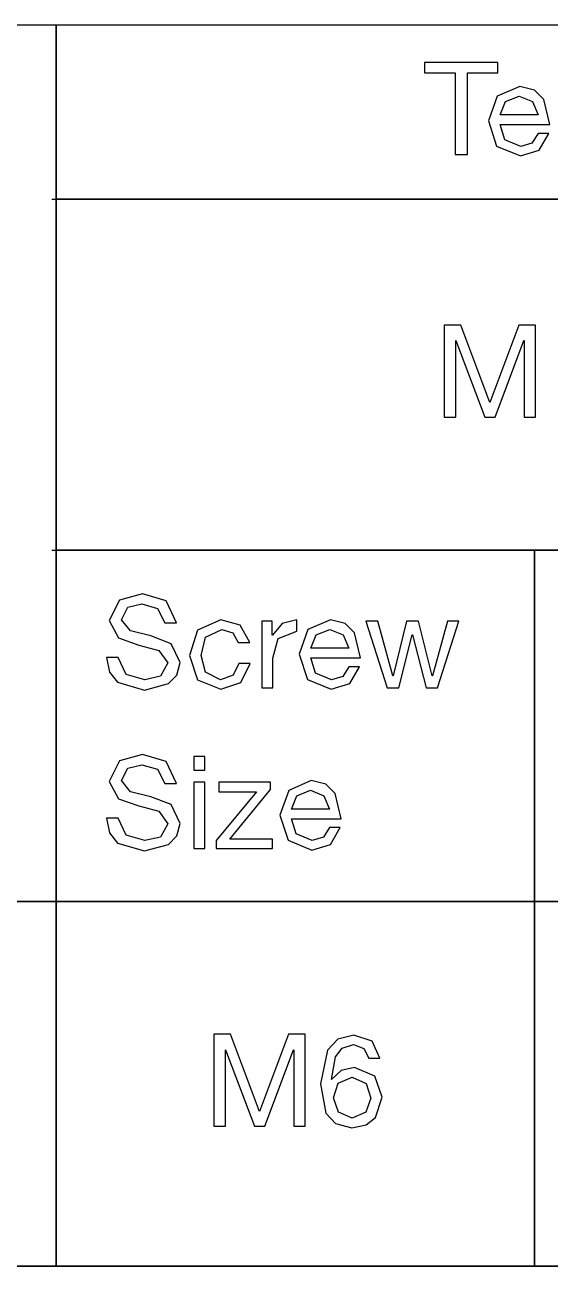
# Model space of a CAD drawing. Extents: x -212 to 220, y 7 to 294.
# Drawn here: x 45.33 to 56.87, y 120.68 to 147.9 of the extents above; entities that cross this region are included whole.
import ezdxf

# ---------------------------------------------------------------- set-up
doc = ezdxf.new("R2010")
doc.units = 0

msp = doc.modelspace()

# ---------------------------------------------------------------- linework, layer by layer
at = {"layer": '1'}
for p, q in [((18.017732, 147.898229), (46.017643, 147.898229)), ((18.0179, 147.898), (46.01781, 147.898)), ((46.017643, 147.898229), (46.017643, 128.676116)), ((46.017643, 147.898229), (88.217533, 147.898229)), ((46.017643, 144.075891), (46.017643, 147.898229)), ((46.0179, 147.898), (56.517955, 147.898)), ((56.5179, 147.898), (77.717681, 147.898)), ((46.0179, 144.164), (46.0179, 147.80995)), ((55.718517, 147.072259), (54.106216, 147.072259)), ((54.106216, 147.072259), (54.106216, 146.844883)), ((55.718517, 146.844883), (55.718517, 147.072259)), ((54.106216, 146.844883), (54.780075, 146.844883)), ((54.780075, 146.844883), (54.780075, 145.054816)), ((55.048792, 145.054816), (55.048792, 146.844883)), ((55.048792, 146.844883), (55.718517, 146.844883)), ((56.198073, 146.547228), (55.704564, 146.331737)), ((56.521115, 146.466742), (56.198073, 146.547228)), ((56.726721, 146.263008), (56.521115, 146.466742)), ((55.704564, 146.331737), (55.511812, 145.790686)), ((55.763992, 145.922978), (55.884397, 146.213399)), ((55.884397, 146.213399), (56.181537, 146.336388)), ((56.181537, 146.336388), (56.477642, 146.216499)), ((56.477642, 146.216499), (56.603215, 145.922978)), ((56.855396, 145.712138), (56.726721, 146.263008)), ((56.603215, 145.922978), (55.763992, 145.922978)), ((55.511812, 145.790686), (55.690612, 145.238783)), ((55.868895, 145.377793), (55.763992, 145.712138)), ((55.763992, 145.712138), (56.855396, 145.712138)), ((56.218744, 145.232582), (55.868895, 145.377793)), ((56.599082, 145.517836), (56.466273, 145.303896)), ((56.834725, 145.517836), (56.599082, 145.517836)), ((56.620269, 145.148867), (56.834725, 145.517836)), ((55.690612, 145.238783), (56.210475, 145.021743)), ((56.210475, 145.021743), (56.620269, 145.148867)), ((56.466273, 145.303896), (56.218744, 145.232582)), ((54.780075, 145.054816), (55.048792, 145.054816)), ((45.9298, 144.076), (56.518049, 144.076)), ((88.217533, 144.075891), (46.017643, 144.075891)), ((46.017643, 144.075891), (77.717479, 144.075891)), ((46.017643, 136.375827), (46.017643, 144.075891)), ((56.5179, 144.076), (77.717681, 144.076)), ((46.0179, 136.464), (46.0179, 143.987675)), ((54.905267, 141.312519), (54.541466, 141.312519)), ((54.541466, 141.312519), (54.541466, 139.295076)), ((55.541919, 139.617536), (54.905267, 141.312519)), ((56.178571, 141.312519), (55.541919, 139.617536)), ((56.546507, 141.312519), (56.178571, 141.312519)), ((56.546507, 139.295076), (56.546507, 141.312519)), ((54.793646, 139.295076), (54.793646, 140.973522)), ((54.793646, 140.973522), (54.79778, 140.973522)), ((54.79778, 140.973522), (55.430298, 139.295076)), ((55.657674, 139.295076), (56.286058, 140.973522)), ((56.286058, 140.973522), (56.294326, 140.973522)), ((56.294326, 140.973522), (56.294326, 139.295076)), ((54.541466, 139.295076), (54.793646, 139.295076)), ((55.430298, 139.295076), (55.657674, 139.295076)), ((56.294326, 139.295076), (56.546507, 139.295076)), ((45.9298, 136.376), (56.518049, 136.376)), ((77.717479, 136.375827), (46.017643, 136.375827)), ((46.017643, 136.375827), (56.517698, 136.375827)), ((46.017643, 128.675764), (46.017643, 136.375827)), ((46.0179, 128.765), (46.0179, 136.288675)), ((56.517698, 136.375827), (56.517698, 128.675764)), ((56.517698, 136.375827), (77.717479, 136.375827)), ((56.517698, 128.675764), (56.517698, 136.375827)), ((56.5179, 136.376), (77.717681, 136.376)), ((56.5179, 128.765), (56.5179, 136.288675)), ((47.916562, 135.422452), (47.412718, 135.282409)), ((48.43746, 135.270007), (47.916562, 135.422452)), ((47.412718, 135.282409), (47.184825, 134.835409)), ((47.453542, 134.851945), (47.595135, 135.124796)), ((47.595135, 135.124796), (47.904159, 135.19921)), ((47.904159, 135.19921), (48.24729, 135.101025)), ((48.24729, 135.101025), (48.404386, 134.7858)), ((48.660701, 134.7858), (48.43746, 135.270007)), ((47.184825, 134.835409), (47.38843, 134.455071)), ((47.655596, 134.607517), (47.453542, 134.851945)), ((48.404386, 134.7858), (48.660701, 134.7858)), ((49.637383, 134.851945), (49.12062, 134.625603)), ((50.063713, 134.732057), (49.637383, 134.851945)), ((50.759792, 134.818873), (50.53655, 134.818873)), ((50.53655, 134.818873), (50.536551, 133.359534)), ((50.759792, 134.512949), (50.759792, 134.818873)), ((50.982001, 134.772364), (50.768061, 134.512949)), ((51.301361, 134.851945), (50.982001, 134.772364)), ((51.301361, 134.599765), (51.301361, 134.851945)), ((52.042399, 134.851945), (51.54889, 134.636455)), ((52.365441, 134.77146), (52.042399, 134.851945)), ((52.571048, 134.567726), (52.365441, 134.77146)), ((53.082126, 134.818873), (52.817544, 134.818873)), ((52.817544, 134.818873), (53.284698, 133.359534)), ((53.412855, 133.624116), (53.082126, 134.818873)), ((53.71051, 134.818873), (53.416989, 133.624116)), ((53.975093, 134.818873), (53.71051, 134.818873)), ((54.276883, 133.624116), (53.975093, 134.818873)), ((54.611745, 134.818873), (54.285151, 133.624116)), ((54.392638, 133.359534), (54.859792, 134.818873)), ((54.859792, 134.818873), (54.611745, 134.818873)), ((48.102597, 134.496413), (47.655596, 134.607517)), ((48.542362, 134.32433), (48.102597, 134.496413)), ((49.12062, 134.625603), (48.951122, 134.0706)), ((49.300453, 134.467474), (49.658054, 134.641106)), ((49.658054, 134.641106), (49.899899, 134.564625)), ((49.899899, 134.564625), (50.017721, 134.351719)), ((50.269901, 134.351719), (50.063713, 134.732057)), ((50.768061, 134.512949), (50.759792, 134.512949)), ((50.894668, 134.443703), (51.301361, 134.599765)), ((51.54889, 134.636455), (51.356137, 134.095404)), ((51.608318, 134.227696), (51.728724, 134.518117)), ((51.728724, 134.518117), (52.025863, 134.641106)), ((52.025863, 134.641106), (52.321968, 134.521217)), ((52.321968, 134.521217), (52.447541, 134.227696)), ((52.699722, 134.016856), (52.571048, 134.567726)), ((53.545146, 133.359534), (53.838668, 134.521217)), ((53.838668, 134.521217), (53.842802, 134.521217)), ((53.842802, 134.521217), (54.140457, 133.359534)), ((47.38843, 134.455071), (47.83388, 134.297976)), ((47.83388, 134.297976), (48.275195, 134.17912)), ((48.743383, 133.913504), (48.542362, 134.32433)), ((49.203302, 134.0706), (49.300453, 134.467474)), ((50.017721, 134.351719), (50.269901, 134.351719)), ((50.776329, 134.008588), (50.894668, 134.443703)), ((52.447541, 134.227696), (51.608318, 134.227696)), ((47.379128, 134.025124), (47.122813, 134.025124)), ((47.122813, 134.025124), (47.189347, 133.705829)), ((47.557928, 133.654089), (47.379128, 134.025124)), ((48.275195, 134.17912), (48.474666, 133.905236)), ((48.951122, 134.0706), (49.124754, 133.53575)), ((49.301487, 133.703181), (49.203302, 134.0706)), ((50.776329, 133.359534), (50.776329, 134.008588)), ((51.356137, 134.095404), (51.534937, 133.543501)), ((51.713221, 133.682511), (51.608318, 134.016856)), ((51.608318, 134.016856), (52.699722, 134.016856)), ((47.189347, 133.705829), (47.369826, 133.48304)), ((48.474666, 133.905236), (48.311885, 133.611197)), ((48.672392, 133.637811), (48.743383, 133.913504)), ((49.629115, 133.5373), (49.301487, 133.703181)), ((50.030123, 133.892833), (49.905583, 133.632901)), ((50.278169, 133.892833), (50.030123, 133.892833)), ((50.073531, 133.476322), (50.278169, 133.892833)), ((52.063069, 133.5373), (51.713221, 133.682511)), ((52.443407, 133.822553), (52.310599, 133.608613)), ((52.679051, 133.822553), (52.443407, 133.822553)), ((52.464594, 133.453585), (52.679051, 133.822553)), ((47.369826, 133.48304), (47.957903, 133.309924)), ((47.966171, 133.5373), (47.557928, 133.654089)), ((47.957903, 133.309924), (48.488619, 133.450484)), ((48.311885, 133.611197), (47.966171, 133.5373)), ((48.488619, 133.450484), (48.672392, 133.637811)), ((49.124754, 133.53575), (49.633249, 133.326461)), ((49.905583, 133.632901), (49.629115, 133.5373)), ((49.633249, 133.326461), (50.073531, 133.476322)), ((51.534937, 133.543501), (52.054801, 133.326461)), ((52.054801, 133.326461), (52.464594, 133.453585)), ((52.310599, 133.608613), (52.063069, 133.5373)), ((53.416989, 133.624116), (53.412855, 133.624116)), ((54.285151, 133.624116), (54.276883, 133.624116)), ((50.536551, 133.359534), (50.776329, 133.359534)), ((53.284698, 133.359534), (53.545146, 133.359534)), ((54.140457, 133.359534), (54.392638, 133.359534)), ((47.916562, 131.895027), (47.412718, 131.754984)), ((48.43746, 131.742582), (47.916562, 131.895027)), ((49.28185, 131.849551), (49.042072, 131.849551)), ((49.042072, 131.849551), (49.042072, 131.55603)), ((49.28185, 131.55603), (49.28185, 131.849551)), ((47.412718, 131.754984), (47.184825, 131.307984)), ((47.453542, 131.32452), (47.595135, 131.597371)), ((47.595135, 131.597371), (47.904159, 131.671785)), ((47.904159, 131.671785), (48.24729, 131.5736)), ((48.24729, 131.5736), (48.404386, 131.258374)), ((48.660701, 131.258374), (48.43746, 131.742582)), ((49.042072, 131.55603), (49.28185, 131.55603)), ((47.184825, 131.307984), (47.38843, 130.927646)), ((47.655596, 131.080091), (47.453542, 131.32452)), ((48.404386, 131.258374), (48.660701, 131.258374)), ((49.28185, 131.291447), (49.042072, 131.291447)), ((49.042072, 131.291447), (49.042072, 129.832108)), ((49.28185, 129.832108), (49.28185, 131.291447)), ((50.72672, 131.291447), (49.593975, 131.291447)), ((49.593975, 131.291447), (49.593975, 131.080608)), ((50.72672, 131.126083), (50.72672, 131.291447)), ((51.618653, 131.32452), (51.125144, 131.10903)), ((51.941695, 131.244034), (51.618653, 131.32452)), ((52.147302, 131.0403), (51.941695, 131.244034)), ((48.102597, 130.968987), (47.655596, 131.080091)), ((48.542362, 130.796905), (48.102597, 130.968987)), ((50.416662, 131.080608), (49.536097, 130.014009)), ((49.593975, 131.080608), (50.416662, 131.080608)), ((49.833753, 130.042948), (50.72672, 131.126083)), ((51.125144, 131.10903), (50.932392, 130.567979)), ((51.184572, 130.70027), (51.304978, 130.990691)), ((51.304978, 130.990691), (51.602117, 131.113681)), ((51.602117, 131.113681), (51.898222, 130.993792)), ((51.898222, 130.993792), (52.023795, 130.70027)), ((52.275976, 130.489431), (52.147302, 131.0403)), ((47.38843, 130.927646), (47.83388, 130.77055)), ((47.83388, 130.77055), (48.275195, 130.651695)), ((48.743383, 130.386078), (48.542362, 130.796905)), ((52.023795, 130.70027), (51.184572, 130.70027)), ((47.379128, 130.497699), (47.122813, 130.497699)), ((47.122813, 130.497699), (47.189347, 130.178404)), ((47.557928, 130.126663), (47.379128, 130.497699)), ((48.275195, 130.651695), (48.474666, 130.37781)), ((50.932392, 130.567979), (51.111192, 130.016076)), ((51.289475, 130.155085), (51.184572, 130.489431)), ((51.184572, 130.489431), (52.275976, 130.489431)), ((47.189347, 130.178404), (47.369826, 129.955614)), ((47.966171, 130.009875), (47.557928, 130.126663)), ((48.474666, 130.37781), (48.311885, 130.083772)), ((48.672392, 130.110385), (48.743383, 130.386078)), ((51.639324, 130.009875), (51.289475, 130.155085)), ((52.019661, 130.295128), (51.886853, 130.081188)), ((52.255305, 130.295128), (52.019661, 130.295128)), ((52.040849, 129.926159), (52.255305, 130.295128)), ((47.369826, 129.955614), (47.957903, 129.782499)), ((47.957903, 129.782499), (48.488619, 129.923058)), ((48.311885, 130.083772), (47.966171, 130.009875)), ((48.488619, 129.923058), (48.672392, 130.110385)), ((49.536097, 130.014009), (49.536097, 129.832108)), ((50.768061, 130.042948), (49.833753, 130.042948)), ((50.768061, 129.832108), (50.768061, 130.042948)), ((51.111192, 130.016076), (51.631055, 129.799035)), ((51.631055, 129.799035), (52.040849, 129.926159)), ((51.886853, 130.081188), (51.639324, 130.009875)), ((49.042072, 129.832108), (49.28185, 129.832108)), ((49.536097, 129.832108), (50.768061, 129.832108)), ((46.017643, 128.676116), (18.017732, 128.676116)), ((18.017732, 128.676116), (46.017643, 128.676116)), ((18.0179, 128.676), (46.01781, 128.676)), ((46.017643, 128.676116), (46.017643, 120.676192)), ((46.017643, 128.676116), (56.517698, 128.676116)), ((46.017643, 120.676192), (46.017643, 128.676116)), ((56.517698, 128.675764), (46.017643, 128.675764)), ((46.0179, 128.676), (56.517955, 128.676)), ((46.0179, 120.765), (46.0179, 128.588536)), ((56.517698, 128.676116), (56.517698, 120.676192)), ((56.517698, 128.676116), (77.717479, 128.676116)), ((56.517698, 120.676192), (56.517698, 128.676116)), ((77.717479, 128.675764), (56.517698, 128.675764)), ((56.5179, 128.676), (77.717681, 128.676)), ((56.5179, 120.765), (56.5179, 128.588536)), ((49.484468, 125.761156), (49.484466, 123.743712)), ((49.848269, 125.761156), (49.484468, 125.761156)), ((50.484921, 124.066173), (49.848269, 125.761156)), ((51.121574, 125.761156), (50.484921, 124.066173)), ((51.489509, 125.761156), (51.121574, 125.761156)), ((51.489509, 123.743712), (51.489509, 125.761156)), ((52.202511, 125.654638), (51.976298, 125.415441)), ((52.558174, 125.744619), (52.202511, 125.654638)), ((52.299275, 125.458527), (52.545771, 125.53378)), ((52.545771, 125.53378), (52.777281, 125.451615)), ((52.954531, 125.611294), (52.558174, 125.744619)), ((53.124546, 125.236124), (52.954531, 125.611294)), ((49.736647, 123.743712), (49.736647, 125.422159)), ((49.736647, 125.422159), (49.740782, 125.422159)), ((49.740782, 125.422159), (50.3733, 123.743712)), ((50.600675, 123.743712), (51.229059, 125.422159)), ((51.229059, 125.422159), (51.237329, 125.422159)), ((51.237329, 125.422159), (51.237329, 123.743712)), ((51.976298, 125.415441), (51.822303, 124.673886)), ((52.062081, 124.773105), (52.155099, 125.269714)), ((52.155099, 125.269714), (52.299275, 125.458527)), ((52.777281, 125.451615), (52.884768, 125.236125)), ((52.884768, 125.236125), (53.124546, 125.236124)), ((52.279122, 124.967407), (52.066215, 124.76897)), ((52.566442, 125.029419), (52.279122, 124.967407)), ((53.016543, 124.844418), (52.566442, 125.029419)), ((52.066215, 124.76897), (52.062081, 124.773105)), ((52.107556, 124.367962), (52.213493, 124.687839)), ((52.213493, 124.687839), (52.520967, 124.81858)), ((52.520967, 124.81858), (52.827407, 124.684221)), ((52.520967, 124.81858), (52.520967, 124.81858)), ((52.827407, 124.684221), (52.926109, 124.363828)), ((53.17829, 124.380365), (53.016543, 124.844418)), ((51.822303, 124.673886), (51.944259, 124.034133)), ((52.216593, 124.051703), (52.107556, 124.367962)), ((52.926109, 124.363828), (52.821206, 124.054287)), ((53.034629, 123.936982), (53.17829, 124.380365)), ((51.944259, 124.034133), (52.153677, 123.801848)), ((52.520967, 123.921479), (52.216593, 124.051703)), ((52.821206, 124.054287), (52.520967, 123.921479)), ((52.829474, 123.774589), (53.034629, 123.936982)), ((49.484466, 123.743712), (49.736647, 123.743712)), ((50.3733, 123.743712), (50.600675, 123.743712)), ((51.237329, 123.743712), (51.489509, 123.743712)), ((52.153677, 123.801848), (52.512699, 123.710639)), ((52.512699, 123.710639), (52.829474, 123.774589)), ((46.017643, 120.676192), (18.017732, 120.676192)), ((18.0179, 120.676), (46.01781, 120.676)), ((56.517698, 120.676192), (46.017643, 120.676192)), ((46.0179, 120.676), (56.517955, 120.676)), ((77.717479, 120.676192), (56.517698, 120.676192)), ((56.5179, 120.676), (77.717681, 120.676))]:
    msp.add_line(p, q, dxfattribs=at)

doc.saveas('drawing.dxf')
